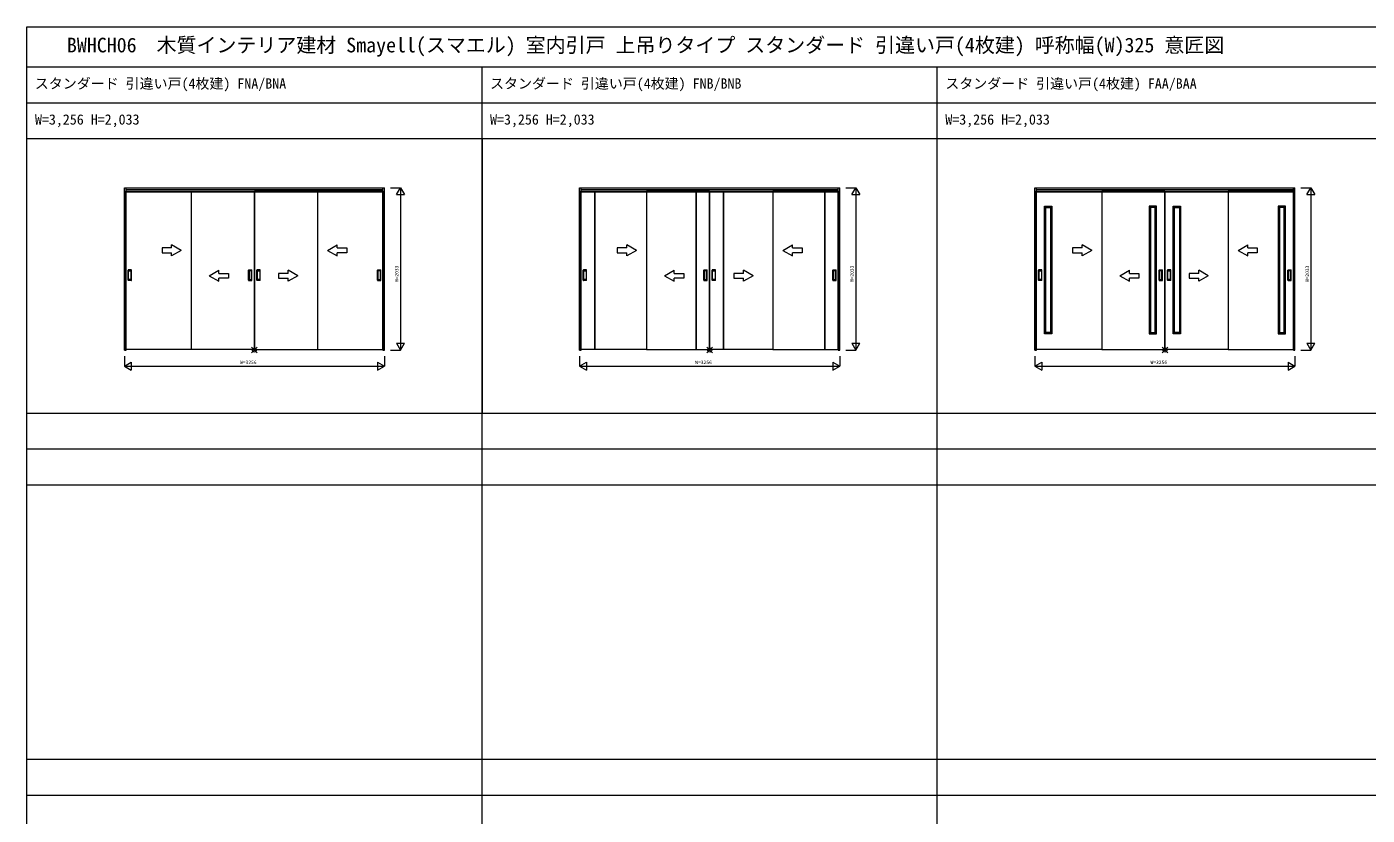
# Model space of a CAD drawing. Units: millimetres, scale not verified. Extents: x -14341 to 14341, y -10000 to 10000.
# Drawn here: x -14341 to 2442, y 130 to 10000 of the extents above; entities that cross this region are included whole.
import ezdxf
from ezdxf.enums import TextEntityAlignment as Align

# ---------------------------------------------------------------- set-up
doc = ezdxf.new("R2010")
doc.units = ezdxf.units.MM
doc.header["$LTSCALE"] = 50
for name, color, linetype, lineweight in [('0-0_0', 7, 'Continuous', 18), ('0-1_YKK_F1', 7, 'Continuous', 18), ('0-2_YKK_A1', 4, 'Continuous', 18), ('0-3_YKK_N1', 2, 'Continuous', 18), ('0-6_YKK_IN', 1, 'Continuous', 18)]:
    doc.layers.add(name, color=color, linetype=linetype, lineweight=lineweight)
doc.styles.add('ＭＳ ゴシック', font='')
doc.styles.get('ＭＳ ゴシック').set_extended_font_data('MS Gothic')

msp = doc.modelspace()

# ---------------------------------------------------------------- linework, layer by layer
at = {"layer": '0-0_0'}
msp.add_line((-8640.51, 8600), (-8640.51, 5165), dxfattribs=at)
at = {"layer": '0-1_YKK_F1'}
for p, q in [((-14340.51, 10000), (14340.51, 10000)), ((-14340.51, -10000), (-14340.51, 10000)), ((-14340.51, 9500), (14159.49, 9500)), ((-8640.51, -10000), (-8640.51, 9500)), ((-2940.51, -10000), (-2940.51, 9500)), ((-14340.51, 9050), (14159.49, 9050)), ((-14340.51, 8600), (14159.49, 8600)), ((-14340.51, 5165), (14159.49, 5165)), ((-14340.51, 4715), (14159.49, 4715)), ((-14340.51, 4265), (14159.49, 4265)), ((-14340.51, 830), (14159.49, 830)), ((-14340.51, 380), (14159.49, 380))]:
    msp.add_line(p, q, dxfattribs=at)
at = {"layer": '0-2_YKK_A1'}
for p, q in [((-13118.51, 5952.5), (-13118.51, 7985.5)), ((-13118.51, 7985.5), (-9862.51, 7985.5)), ((-13102.01, 5961.5), (-13102.01, 7941.5)), ((-13098.51, 5952.5), (-13098.51, 7985.5)), ((-13098.51, 7961.5), (-9882.51, 7961.5)), ((-13098.51, 7934.5), (-9882.51, 7934.5)), ((-9882.51, 5952.5), (-9882.51, 7985.5)), ((-9879.01, 5961.5), (-9879.01, 7941.5)), ((-9862.51, 5952.5), (-9862.51, 7985.5)), ((-7418.51, 5952.5), (-7418.51, 7985.5)), ((-7418.51, 7985.5), (-4162.51, 7985.5)), ((-7402.01, 5961.5), (-7402.01, 7941.5)), ((-7398.51, 5952.5), (-7398.51, 7985.5)), ((-7398.51, 7961.5), (-4182.51, 7961.5)), ((-7398.51, 7934.5), (-4182.51, 7934.5)), ((-7234.01, 7941.5), (-7234.01, 5961.5)), ((-7230.01, 7941.5), (-7230.01, 5961.5)), ((-5792.51, 7941.5), (-6582.01, 7941.5)), ((-5964.51, 7941.5), (-5964.51, 5961.5)), ((-5960.51, 7941.5), (-5960.51, 5961.5)), ((-5792.51, 5961.5), (-5792.51, 7941.5)), ((-5788.51, 7941.5), (-4999.01, 7941.5)), ((-5788.51, 5961.5), (-5788.51, 7941.5)), ((-5620.51, 7941.5), (-5620.51, 5961.5)), ((-5616.51, 7941.5), (-5616.51, 5961.5)), ((-4351.01, 7941.5), (-4351.01, 5961.5)), ((-4347.01, 7941.5), (-4347.01, 5961.5)), ((-4182.51, 5952.5), (-4182.51, 7985.5)), ((-4179.01, 5961.5), (-4179.01, 7941.5)), ((-4162.51, 5952.5), (-4162.51, 7985.5)), ((-1718.51, 5952.5), (-1718.51, 7985.5)), ((-1718.51, 7985.5), (1537.49, 7985.5)), ((-1702.01, 5961.5), (-1702.01, 7941.5)), ((-1698.51, 5952.5), (-1698.51, 7985.5)), ((-1698.51, 7961.5), (1517.49, 7961.5)), ((-1698.51, 7934.5), (1517.49, 7934.5)), ((-92.51, 7941.5), (-882.01, 7941.5)), ((-92.51, 5961.5), (-92.51, 7941.5)), ((-88.51, 7941.5), (700.99, 7941.5)), ((-88.51, 5961.5), (-88.51, 7941.5)), ((1517.49, 5952.5), (1517.49, 7985.5)), ((1520.99, 5961.5), (1520.99, 7941.5)), ((1537.49, 5952.5), (1537.49, 7985.5)), ((-1599.51, 7753), (-1507.51, 7753)), ((-1583.51, 7737), (-1599.51, 7753)), ((-1583.51, 7737), (-1523.51, 7737)), ((-1523.51, 7737), (-1507.51, 7753)), ((-1523.51, 7737), (-1523.51, 6173)), ((-1507.51, 7753), (-1507.51, 6157)), ((-287.01, 7753), (-287.01, 6157)), ((-195.01, 7753), (-287.01, 7753)), ((-271.01, 7737), (-287.01, 7753)), ((-271.01, 7737), (-271.01, 6173)), ((-211.01, 7737), (-271.01, 7737)), ((-211.01, 7737), (-195.01, 7753)), ((13.99, 7753), (105.99, 7753)), ((29.99, 7737), (13.99, 7753)), ((29.99, 7737), (89.99, 7737)), ((89.99, 7737), (105.99, 7753)), ((89.99, 7737), (89.99, 6173)), ((105.99, 7753), (105.99, 6157)), ((1326.49, 7753), (1326.49, 6157)), ((1418.49, 7753), (1326.49, 7753)), ((1342.49, 7737), (1326.49, 7753)), ((1342.49, 7737), (1342.49, 6173)), ((1402.49, 7737), (1342.49, 7737)), ((1402.49, 7737), (1418.49, 7753)), ((-12407.01, 7201.5), (-12527.01, 7270.78)), ((-12527.01, 7231.5), (-12527.01, 7270.78)), ((-10574.01, 7201.5), (-10454.01, 7270.78)), ((-10454.01, 7231.5), (-10454.01, 7270.78)), ((-6707.01, 7201.5), (-6827.01, 7270.78)), ((-6827.01, 7231.5), (-6827.01, 7270.78)), ((-4874.01, 7201.5), (-4754.01, 7270.78)), ((-4754.01, 7231.5), (-4754.01, 7270.78)), ((-1007.01, 7201.5), (-1127.01, 7270.78)), ((-1127.01, 7231.5), (-1127.01, 7270.78)), ((825.99, 7201.5), (945.99, 7270.78)), ((945.99, 7231.5), (945.99, 7270.78)), ((-12407.01, 7201.5), (-12527.01, 7132.22)), ((-12527.01, 7132.22), (-12527.01, 7171.5)), ((-10574.01, 7201.5), (-10454.01, 7132.22)), ((-10454.01, 7132.22), (-10454.01, 7171.5)), ((-6707.01, 7201.5), (-6827.01, 7132.22)), ((-6827.01, 7132.22), (-6827.01, 7171.5)), ((-4874.01, 7201.5), (-4754.01, 7132.22)), ((-4754.01, 7132.22), (-4754.01, 7171.5)), ((-1007.01, 7201.5), (-1127.01, 7132.22)), ((-1127.01, 7132.22), (-1127.01, 7171.5)), ((825.99, 7201.5), (945.99, 7132.22)), ((945.99, 7132.22), (945.99, 7171.5)), ((-13073.01, 6826.5), (-13073.01, 6954.5)), ((-13032.01, 6955.5), (-13072.01, 6955.5)), ((-13067.01, 6836.5), (-13067.01, 6944.5)), ((-13066.01, 6945.5), (-13038.01, 6945.5)), ((-13037.01, 6944.5), (-13037.01, 6836.5)), ((-13031.01, 6826.5), (-13031.01, 6954.5)), ((-12056.01, 6883.46), (-11936.01, 6952.74)), ((-12056.01, 6883.46), (-11936.01, 6814.18)), ((-11936.01, 6913.46), (-11936.01, 6952.74)), ((-11563.51, 6826.5), (-11563.51, 6954.5)), ((-11562.51, 6955.5), (-11522.51, 6955.5)), ((-11557.51, 6944.5), (-11557.51, 6836.5)), ((-11528.51, 6945.5), (-11556.51, 6945.5)), ((-11527.51, 6836.5), (-11527.51, 6944.5)), ((-11521.51, 6826.5), (-11521.51, 6954.5)), ((-11459.51, 6826.5), (-11459.51, 6954.5)), ((-11418.51, 6955.5), (-11458.51, 6955.5)), ((-11453.51, 6836.5), (-11453.51, 6944.5)), ((-11452.51, 6945.5), (-11424.51, 6945.5)), ((-11423.51, 6944.5), (-11423.51, 6836.5)), ((-11417.51, 6826.5), (-11417.51, 6954.5)), ((-10947.51, 6883.46), (-11067.51, 6952.74)), ((-11067.51, 6913.46), (-11067.51, 6952.74)), ((-10947.51, 6883.46), (-11067.51, 6814.18)), ((-9950.01, 6826.5), (-9950.01, 6954.5)), ((-9949.01, 6955.5), (-9909.01, 6955.5)), ((-9944.01, 6944.5), (-9944.01, 6836.5)), ((-9915.01, 6945.5), (-9943.01, 6945.5)), ((-9914.01, 6836.5), (-9914.01, 6944.5)), ((-9908.13, 6890.5), (-9907.99, 6890.5)), ((-9908.01, 6826.5), (-9908.01, 6954.5)), ((-7373.01, 6826.5), (-7373.01, 6954.5)), ((-7332.01, 6955.5), (-7372.01, 6955.5)), ((-7367.01, 6836.5), (-7367.01, 6944.5)), ((-7366.01, 6945.5), (-7338.01, 6945.5)), ((-7337.01, 6944.5), (-7337.01, 6836.5)), ((-7331.01, 6826.5), (-7331.01, 6954.5)), ((-6356.01, 6883.46), (-6236.01, 6952.74)), ((-6356.01, 6883.46), (-6236.01, 6814.18)), ((-6236.01, 6913.46), (-6236.01, 6952.74)), ((-5863.51, 6826.5), (-5863.51, 6954.5)), ((-5862.51, 6955.5), (-5822.51, 6955.5)), ((-5857.51, 6944.5), (-5857.51, 6836.5)), ((-5828.51, 6945.5), (-5856.51, 6945.5)), ((-5827.51, 6836.5), (-5827.51, 6944.5)), ((-5821.51, 6826.5), (-5821.51, 6954.5)), ((-5759.51, 6826.5), (-5759.51, 6954.5)), ((-5718.51, 6955.5), (-5758.51, 6955.5)), ((-5753.51, 6836.5), (-5753.51, 6944.5)), ((-5752.51, 6945.5), (-5724.51, 6945.5)), ((-5723.51, 6944.5), (-5723.51, 6836.5)), ((-5717.51, 6826.5), (-5717.51, 6954.5)), ((-5247.51, 6883.46), (-5367.51, 6952.74)), ((-5367.51, 6913.46), (-5367.51, 6952.74)), ((-5247.51, 6883.46), (-5367.51, 6814.18)), ((-4250.01, 6826.5), (-4250.01, 6954.5)), ((-4249.01, 6955.5), (-4209.01, 6955.5)), ((-4244.01, 6944.5), (-4244.01, 6836.5)), ((-4215.01, 6945.5), (-4243.01, 6945.5)), ((-4214.01, 6836.5), (-4214.01, 6944.5)), ((-4208.13, 6890.5), (-4207.99, 6890.5)), ((-4208.01, 6826.5), (-4208.01, 6954.5)), ((-1673.01, 6826.5), (-1673.01, 6954.5)), ((-1632.01, 6955.5), (-1672.01, 6955.5)), ((-1667.01, 6836.5), (-1667.01, 6944.5)), ((-1666.01, 6945.5), (-1638.01, 6945.5)), ((-1637.01, 6944.5), (-1637.01, 6836.5)), ((-1631.01, 6826.5), (-1631.01, 6954.5)), ((-656.01, 6883.46), (-536.01, 6952.74)), ((-656.01, 6883.46), (-536.01, 6814.18)), ((-536.01, 6913.46), (-536.01, 6952.74)), ((-163.51, 6826.5), (-163.51, 6954.5)), ((-162.51, 6955.5), (-122.51, 6955.5)), ((-157.51, 6944.5), (-157.51, 6836.5)), ((-128.51, 6945.5), (-156.51, 6945.5)), ((-127.51, 6836.5), (-127.51, 6944.5)), ((-121.51, 6826.5), (-121.51, 6954.5)), ((-59.51, 6826.5), (-59.51, 6954.5)), ((-18.51, 6955.5), (-58.51, 6955.5)), ((-53.51, 6836.5), (-53.51, 6944.5)), ((-52.51, 6945.5), (-24.51, 6945.5)), ((-23.51, 6944.5), (-23.51, 6836.5)), ((-17.51, 6826.5), (-17.51, 6954.5)), ((452.49, 6883.46), (332.49, 6952.74)), ((332.49, 6913.46), (332.49, 6952.74)), ((452.49, 6883.46), (332.49, 6814.18)), ((1449.99, 6826.5), (1449.99, 6954.5)), ((1450.99, 6955.5), (1490.99, 6955.5)), ((1455.99, 6944.5), (1455.99, 6836.5)), ((1484.99, 6945.5), (1456.99, 6945.5)), ((1485.99, 6836.5), (1485.99, 6944.5)), ((1491.87, 6890.5), (1492.01, 6890.5)), ((1491.99, 6826.5), (1491.99, 6954.5)), ((-13032.01, 6825.5), (-13072.01, 6825.5)), ((-13038.01, 6835.5), (-13066.01, 6835.5)), ((-11936.01, 6814.18), (-11936.01, 6853.46)), ((-11562.51, 6825.5), (-11522.51, 6825.5)), ((-11556.51, 6835.5), (-11528.51, 6835.5)), ((-11418.51, 6825.5), (-11458.51, 6825.5)), ((-11424.51, 6835.5), (-11452.51, 6835.5)), ((-11067.51, 6814.18), (-11067.51, 6853.46)), ((-9949.01, 6825.5), (-9909.01, 6825.5)), ((-9943.01, 6835.5), (-9915.01, 6835.5)), ((-7332.01, 6825.5), (-7372.01, 6825.5)), ((-7338.01, 6835.5), (-7366.01, 6835.5)), ((-6236.01, 6814.18), (-6236.01, 6853.46)), ((-5862.51, 6825.5), (-5822.51, 6825.5)), ((-5856.51, 6835.5), (-5828.51, 6835.5)), ((-5718.51, 6825.5), (-5758.51, 6825.5)), ((-5724.51, 6835.5), (-5752.51, 6835.5)), ((-5367.51, 6814.18), (-5367.51, 6853.46)), ((-4249.01, 6825.5), (-4209.01, 6825.5)), ((-4243.01, 6835.5), (-4215.01, 6835.5)), ((-1632.01, 6825.5), (-1672.01, 6825.5)), ((-1638.01, 6835.5), (-1666.01, 6835.5)), ((-536.01, 6814.18), (-536.01, 6853.46)), ((-162.51, 6825.5), (-122.51, 6825.5)), ((-156.51, 6835.5), (-128.51, 6835.5)), ((-18.51, 6825.5), (-58.51, 6825.5)), ((-24.51, 6835.5), (-52.51, 6835.5)), ((332.49, 6814.18), (332.49, 6853.46)), ((1450.99, 6825.5), (1490.99, 6825.5)), ((1456.99, 6835.5), (1484.99, 6835.5)), ((-1583.51, 6173), (-1599.51, 6157)), ((-1523.51, 6173), (-1507.51, 6157)), ((-271.01, 6173), (-287.01, 6157)), ((-211.01, 6173), (-195.01, 6157)), ((29.99, 6173), (13.99, 6157)), ((89.99, 6173), (105.99, 6157)), ((1342.49, 6173), (1326.49, 6157)), ((1402.49, 6173), (1418.49, 6157)), ((-13118.51, 5952.5), (-13098.51, 5952.5)), ((-12282.01, 5961.5), (-13102.01, 5961.5)), ((-11492.51, 5961.5), (-12282.01, 5961.5)), ((-11488.51, 5961.5), (-10699.01, 5961.5)), ((-10699.01, 5961.5), (-9879.01, 5961.5)), ((-9882.51, 5952.5), (-9862.51, 5952.5)), ((-7418.51, 5952.5), (-7398.51, 5952.5)), ((-6582.01, 5961.5), (-7402.01, 5961.5)), ((-6582.01, 5961.5), (-5792.51, 5961.5)), ((-4999.01, 5961.5), (-5788.51, 5961.5)), ((-4999.01, 5961.5), (-4179.01, 5961.5)), ((-4182.51, 5952.5), (-4162.51, 5952.5)), ((-1718.51, 5952.5), (-1698.51, 5952.5)), ((-882.01, 5961.5), (-1702.01, 5961.5)), ((-882.01, 5961.5), (-92.51, 5961.5)), ((700.99, 5961.5), (-88.51, 5961.5)), ((700.99, 5961.5), (1520.99, 5961.5)), ((1517.49, 5952.5), (1537.49, 5952.5))]:
    msp.add_line(p, q, dxfattribs=at)
for points in [[(-13102.01, 7941.5), (-12282.01, 7941.5), (-12282.01, 5961.5)], [(-12282.01, 7941.5), (-11492.51, 7941.5), (-11492.51, 5961.5)], [(-10699.01, 7941.5), (-11488.51, 7941.5), (-11488.51, 5961.5)], [(-9879.01, 7941.5), (-10699.01, 7941.5), (-10699.01, 5961.5)], [(-7402.01, 7941.5), (-6582.01, 7941.5), (-6582.01, 5961.5)], [(-4179.01, 7941.5), (-4999.01, 7941.5), (-4999.01, 5961.5)], [(-1702.01, 7941.5), (-882.01, 7941.5), (-882.01, 5961.5)], [(1520.99, 7941.5), (700.99, 7941.5), (700.99, 5961.5)], [(-1507.51, 6157), (-1599.51, 6157), (-1599.51, 7753)], [(-1523.51, 6173), (-1583.51, 6173), (-1583.51, 7737)], [(-287.01, 6157), (-195.01, 6157), (-195.01, 7753)], [(-271.01, 6173), (-211.01, 6173), (-211.01, 7737)], [(105.99, 6157), (13.99, 6157), (13.99, 7753)], [(89.99, 6173), (29.99, 6173), (29.99, 7737)], [(1326.49, 6157), (1418.49, 6157), (1418.49, 7753)], [(1342.49, 6173), (1402.49, 6173), (1402.49, 7737)], [(-12527.01, 7231.5), (-12647.01, 7231.5), (-12647.01, 7171.5), (-12527.01, 7171.5)], [(-10454.01, 7231.5), (-10334.01, 7231.5), (-10334.01, 7171.5), (-10454.01, 7171.5)], [(-6827.01, 7231.5), (-6947.01, 7231.5), (-6947.01, 7171.5), (-6827.01, 7171.5)], [(-4754.01, 7231.5), (-4634.01, 7231.5), (-4634.01, 7171.5), (-4754.01, 7171.5)], [(-1127.01, 7231.5), (-1247.01, 7231.5), (-1247.01, 7171.5), (-1127.01, 7171.5)], [(945.99, 7231.5), (1065.99, 7231.5), (1065.99, 7171.5), (945.99, 7171.5)], [(-11936.01, 6913.46), (-11816.01, 6913.46), (-11816.01, 6853.46), (-11936.01, 6853.46)], [(-11067.51, 6913.46), (-11187.51, 6913.46), (-11187.51, 6853.46), (-11067.51, 6853.46)], [(-6236.01, 6913.46), (-6116.01, 6913.46), (-6116.01, 6853.46), (-6236.01, 6853.46)], [(-5367.51, 6913.46), (-5487.51, 6913.46), (-5487.51, 6853.46), (-5367.51, 6853.46)], [(-536.01, 6913.46), (-416.01, 6913.46), (-416.01, 6853.46), (-536.01, 6853.46)], [(332.49, 6913.46), (212.49, 6913.46), (212.49, 6853.46), (332.49, 6853.46)]]:
    msp.add_lwpolyline(points, dxfattribs=at)
for centre, start, end in [((-13072.01, 6954.5), 90, 180), ((-13066.01, 6944.5), 90, 180), ((-13038.01, 6944.5), 0, 90), ((-13032.01, 6954.5), 0, 90), ((-11562.51, 6954.5), 90, 180), ((-11556.51, 6944.5), 90, 180), ((-11528.51, 6944.5), 360, 90), ((-11522.51, 6954.5), 0, 90), ((-11458.51, 6954.5), 90, 180), ((-11452.51, 6944.5), 90, 180), ((-11424.51, 6944.5), 0, 90), ((-11418.51, 6954.5), 0, 90), ((-9949.01, 6954.5), 90, 180), ((-9943.01, 6944.5), 90, 180), ((-9915.01, 6944.5), 360, 90), ((-9909.01, 6954.5), 0, 90), ((-7372.01, 6954.5), 90, 180), ((-7366.01, 6944.5), 90, 180), ((-7338.01, 6944.5), 0, 90), ((-7332.01, 6954.5), 0, 90), ((-5862.51, 6954.5), 90, 180), ((-5856.51, 6944.5), 90, 180), ((-5828.51, 6944.5), 360, 90), ((-5822.51, 6954.5), 0, 90), ((-5758.51, 6954.5), 90, 180), ((-5752.51, 6944.5), 90, 180), ((-5724.51, 6944.5), 0, 90), ((-5718.51, 6954.5), 0, 90), ((-4249.01, 6954.5), 90, 180), ((-4243.01, 6944.5), 90, 180), ((-4215.01, 6944.5), 360, 90), ((-4209.01, 6954.5), 0, 90), ((-1672.01, 6954.5), 90, 180), ((-1666.01, 6944.5), 90, 180), ((-1638.01, 6944.5), 0, 90), ((-1632.01, 6954.5), 0, 90), ((-162.51, 6954.5), 90, 180), ((-156.51, 6944.5), 90, 180), ((-128.51, 6944.5), 360, 90), ((-122.51, 6954.5), 0, 90), ((-58.51, 6954.5), 90, 180), ((-52.51, 6944.5), 90, 180), ((-24.51, 6944.5), 0, 90), ((-18.51, 6954.5), 0, 90), ((1450.99, 6954.5), 90, 180), ((1456.99, 6944.5), 90, 180), ((1484.99, 6944.5), 360, 90), ((1490.99, 6954.5), 0, 90), ((-13072.01, 6826.5), 180, 270), ((-13066.01, 6836.5), 180, 270), ((-13038.01, 6836.5), 270, 0), ((-13032.01, 6826.5), 270, 0), ((-11562.51, 6826.5), 180, 270), ((-11556.51, 6836.5), 180, 270), ((-11528.51, 6836.5), 270, 360), ((-11522.51, 6826.5), 270, 0), ((-11458.51, 6826.5), 180, 270), ((-11452.51, 6836.5), 180, 270), ((-11424.51, 6836.5), 270, 0), ((-11418.51, 6826.5), 270, 0), ((-9949.01, 6826.5), 180, 270), ((-9943.01, 6836.5), 180, 270), ((-9915.01, 6836.5), 270, 360), ((-9909.01, 6826.5), 270, 0), ((-7372.01, 6826.5), 180, 270), ((-7366.01, 6836.5), 180, 270), ((-7338.01, 6836.5), 270, 0), ((-7332.01, 6826.5), 270, 0), ((-5862.51, 6826.5), 180, 270), ((-5856.51, 6836.5), 180, 270), ((-5828.51, 6836.5), 270, 360), ((-5822.51, 6826.5), 270, 0), ((-5758.51, 6826.5), 180, 270), ((-5752.51, 6836.5), 180, 270), ((-5724.51, 6836.5), 270, 0), ((-5718.51, 6826.5), 270, 0), ((-4249.01, 6826.5), 180, 270), ((-4243.01, 6836.5), 180, 270), ((-4215.01, 6836.5), 270, 360), ((-4209.01, 6826.5), 270, 0), ((-1672.01, 6826.5), 180, 270), ((-1666.01, 6836.5), 180, 270), ((-1638.01, 6836.5), 270, 0), ((-1632.01, 6826.5), 270, 0), ((-162.51, 6826.5), 180, 270), ((-156.51, 6836.5), 180, 270), ((-128.51, 6836.5), 270, 360), ((-122.51, 6826.5), 270, 0), ((-58.51, 6826.5), 180, 270), ((-52.51, 6836.5), 180, 270), ((-24.51, 6836.5), 270, 0), ((-18.51, 6826.5), 270, 0), ((1450.99, 6826.5), 180, 270), ((1456.99, 6836.5), 180, 270), ((1484.99, 6836.5), 270, 360), ((1490.99, 6826.5), 270, 0)]:
    msp.add_arc(centre, 1, start, end, dxfattribs=at)
at = {"layer": '0-3_YKK_N1'}
for p, q in [((-9787.51, 7985.5), (-9662.51, 7985.5)), ((-9712.51, 7898.9), (-9612.51, 7898.9)), ((-9662.51, 7985.5), (-9662.51, 5952.5)), ((-4087.51, 7985.5), (-3962.51, 7985.5)), ((-4012.51, 7898.9), (-3912.51, 7898.9)), ((-3962.51, 7985.5), (-3962.51, 5952.5)), ((1612.49, 7985.5), (1737.49, 7985.5)), ((1687.49, 7898.9), (1787.49, 7898.9)), ((1737.49, 7985.5), (1737.49, 5952.5)), ((-9862.51, 5877.5), (-9862.51, 5752.5)), ((-9787.51, 5952.5), (-9662.51, 5952.5)), ((-9712.51, 6039.1), (-9612.51, 6039.1)), ((-4162.51, 5877.5), (-4162.51, 5752.5)), ((-4087.51, 5952.5), (-3962.51, 5952.5)), ((-4012.51, 6039.1), (-3912.51, 6039.1)), ((1537.49, 5877.5), (1537.49, 5752.5)), ((1612.49, 5952.5), (1737.49, 5952.5)), ((1687.49, 6039.1), (1787.49, 6039.1)), ((-13118.51, 5752.5), (-13031.91, 5802.5)), ((-13118.51, 5752.5), (-13031.91, 5702.5)), ((-13031.91, 5802.5), (-13031.91, 5702.5)), ((-9949.11, 5802.5), (-9862.51, 5752.5)), ((-7418.51, 5752.5), (-7331.91, 5802.5)), ((-7418.51, 5752.5), (-7331.91, 5702.5)), ((-7331.91, 5802.5), (-7331.91, 5702.5)), ((-4249.11, 5802.5), (-4162.51, 5752.5)), ((-1718.51, 5752.5), (-1631.91, 5802.5)), ((-1718.51, 5752.5), (-1631.91, 5702.5)), ((-1631.91, 5802.5), (-1631.91, 5702.5)), ((1450.89, 5802.5), (1537.49, 5752.5))]:
    msp.add_line(p, q, dxfattribs=at)
for points in [[(-9712.51, 7898.9), (-9662.51, 7985.5), (-9612.51, 7898.9)], [(-4012.51, 7898.9), (-3962.51, 7985.5), (-3912.51, 7898.9)], [(1687.49, 7898.9), (1737.49, 7985.5), (1787.49, 7898.9)], [(-13118.51, 5877.5), (-13118.51, 5752.5), (-9862.51, 5752.5)], [(-9712.51, 6039.1), (-9662.51, 5952.5), (-9612.51, 6039.1)], [(-7418.51, 5877.5), (-7418.51, 5752.5), (-4162.51, 5752.5)], [(-4012.51, 6039.1), (-3962.51, 5952.5), (-3912.51, 6039.1)], [(-1718.51, 5877.5), (-1718.51, 5752.5), (1537.49, 5752.5)], [(1687.49, 6039.1), (1737.49, 5952.5), (1787.49, 6039.1)], [(-9949.11, 5802.5), (-9949.11, 5702.5), (-9862.51, 5752.5)], [(-4249.11, 5802.5), (-4249.11, 5702.5), (-4162.51, 5752.5)], [(1450.89, 5802.5), (1450.89, 5702.5), (1537.49, 5752.5)]]:
    msp.add_lwpolyline(points, dxfattribs=at)
at = {"layer": '0-6_YKK_IN'}
for p, q in [((-11525.86, 5917.14), (-11455.15, 5987.86)), ((-11525.86, 5987.86), (-11455.15, 5917.14)), ((-5825.86, 5917.14), (-5755.15, 5987.86)), ((-5825.86, 5987.86), (-5755.15, 5917.14)), ((-125.86, 5917.14), (-55.15, 5987.86)), ((-125.86, 5987.86), (-55.15, 5917.14))]:
    msp.add_line(p, q, dxfattribs=at)
for centre in [(-11490.51, 5952.5), (-5790.51, 5952.5), (-90.51, 5952.5)]:
    msp.add_circle(centre, 25, dxfattribs=at)

# ---------------------------------------------------------------- texts
at = {"layer": '0-0_0', "style": 'ＭＳ ゴシック'}
for s, height, p in [('BWHCH06  木質インテリア建材 Smayell(スマエル) 室内引戸 上吊りタイプ スタンダード 引違い戸(4枚建) 呼称幅(W)325 意匠図', 183.3, (-13838.51, 9625)), ('スタンダード 引違い戸(4枚建) FNA/BNA', 128.3, (-14240.51, 9187.5)), ('スタンダード 引違い戸(4枚建) FNB/BNB', 128.3, (-8540.51, 9187.5)), ('スタンダード 引違い戸(4枚建) FAA/BAA', 128.3, (-2840.51, 9187.5)), ('W=3,256 H=2,033', 128.3, (-14238.51, 8737.5)), ('W=3,256 H=2,033', 128.3, (-8540.51, 8737.5)), ('W=3,256 H=2,033', 128.3, (-2840.51, 8737.5))]:
    msp.add_text(s, height=height, dxfattribs=at).set_placement(p, align=Align.BOTTOM_LEFT)
at = {"layer": '0-3_YKK_N1', "color": 7, "style": 'ＭＳ ゴシック'}
for p in [(-9674.51, 6804), (-3974.51, 6804), (1725.49, 6804)]:
    msp.add_text('H=2033', height=43.99, rotation=90, dxfattribs=at).set_placement(p, align=Align.BOTTOM_LEFT)
for p in [(-11670.51, 5764.5), (-5970.51, 5764.5), (-270.51, 5764.5)]:
    msp.add_text('W=3256', height=43.99, dxfattribs=at).set_placement(p, align=Align.BOTTOM_LEFT)

doc.saveas('drawing.dxf')
